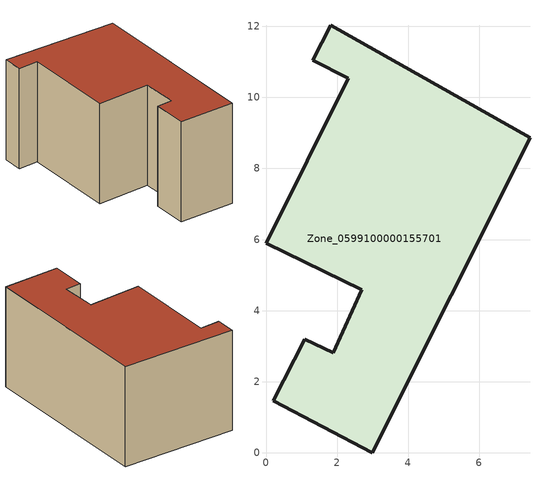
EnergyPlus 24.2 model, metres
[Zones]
Zone_0599100000155701
 floor ground (C_G): 1.82,12.03 7.43,8.86 3,0 0.2,1.46 1.09,3.19 1.89,2.81 2.7,4.58 0,5.89 2.32,10.54 1.32,11.04 z0
 wall outside (C_F): 7.43,8.86 1.82,12.03 1.32,11.04 2.32,10.54 0,5.89 2.7,4.58 1.89,2.81 1.09,3.19 0.2,1.46 3,0 7.43,8.86 z0:5.79
 roof outside (C_R): 0.2,1.46 3,0 7.43,8.86 1.82,12.03 1.32,11.04 2.32,10.54 0,5.89 2.7,4.58 1.89,2.81 1.09,3.19 z5.79
[BUILDING]
Pand.0599100000155701: North Axis=0; Terrain=City; Loads Convergence Tolerance Value=0.04; Temperature Convergence Tolerance Value=0.4; Solar Distribution=FullExterior; Maximum Number of Warmup Days=25; Minimum Number of Warmup Days=1
[Site:Location]
Rotterdam.The.Hague.AP_ZH_NLD Design_Conditions: Latitude=51.96; Longitude=4.45; Time Zone=1; Elevation=-4.5
[SITE:GROUNDTEMPERATURE:BUILDINGSURFACE]
18, 18, 18, 18, 18, 18, 18, 18, 18, 18, 18, 18
[MATERIAL] Thermal Absorptance=0.9; Solar Absorptance=0.7; Visible Absorptance=0.7
Name | Roughness | Thickness | Conductivity | Density | Specific Heat
G.TC.1946 | MediumSmooth | 0.15 | 1 | 540 | 1210
F.TC.1946 | Rough | 0.3 | 0.857143 | 1920 | 840
R.TC.1946 | MediumRough | 0.2 | 0.909091 | 1500 | 1000
[CONSTRUCTION]
C_G: G.TC.1946
C_F: F.TC.1946
C_R: R.TC.1946
[ZONE]
Zone_0599100000155701: Type=1; Multiplier=1; Ceiling Height=Autocalculate; Volume=Autocalculate; Floor Area=autocalculate; Part of Total Floor Area=Yes
[ZONEINFILTRATION:DESIGNFLOWRATE]
Infil_Zone_0599100000155701: Zone or ZoneList or Space or SpaceList=Zone_0599100000155701; Schedule=AlwaysOn; Design Flow Rate Calculation Method=Flow/Area; Flow Rate per Floor Area=0.003; Constant Term Coefficient=1; Temperature Term Coefficient=0; Velocity Term Coefficient=0; Velocity Squared Term Coefficient=0
[HVACTEMPLATE:ZONE:IDEALLOADSAIRSYSTEM]
Zone_0599100000155701: Maximum Heating Supply Air Temperature=50; Minimum Cooling Supply Air Temperature=13; Maximum Heating Supply Air Humidity Ratio=0.0156; Minimum Cooling Supply Air Humidity Ratio=0.0077; Heating Limit=NoLimit; Cooling Limit=NoLimit; Dehumidification Control Type=ConstantSensibleHeatRatio; Cooling Sensible Heat Ratio=0.7; Dehumidification Setpoint=60; Humidification Control Type=None; Humidification Setpoint=30; Outdoor Air Method=None; Outdoor Air Flow Rate per Person=0.00944; Outdoor Air Flow Rate per Zone Floor Area=0; Outdoor Air Flow Rate per Zone=0; Demand Controlled Ventilation Type=None; Outdoor Air Economizer Type=NoEconomizer; Heat Recovery Type=None; Sensible Heat Recovery Effectiveness=0.7; Latent Heat Recovery Effectiveness=0.65
[ZONECONTROL:THERMOSTAT]
ThermostatControl_Zone_0599100000155701: Zone or ZoneList=Zone_0599100000155701; Control Type Schedule=DualSetpointControlType; Control 1=Thermostat_Zone_0599100000155701; Temperature Difference Between Cutout And Setpoint=0
[THERMOSTATSETPOINT:DUALSETPOINT]
Thermostat_Zone_0599100000155701: Heating Setpoint Temperature Schedule=HeatingSetpoint_Zone_0599100000155701; Cooling Setpoint Temperature Schedule=CoolingSetpoint_Zone_0599100000155701
[SCHEDULE:COMPACT]
HeatingSetpoint_Zone_0599100000155701: Through: 12/31, For: AllDays, Until: 24:00, 21
CoolingSetpoint_Zone_0599100000155701: Through: 12/31, For: AllDays, Until: 24:00, 24
DualSetpointControlType: Through: 12/31, For: AllDays, Until: 24:00, 4
AlwaysOn: Through: 12/31, For: AllDays, Until: 24:00, 1
